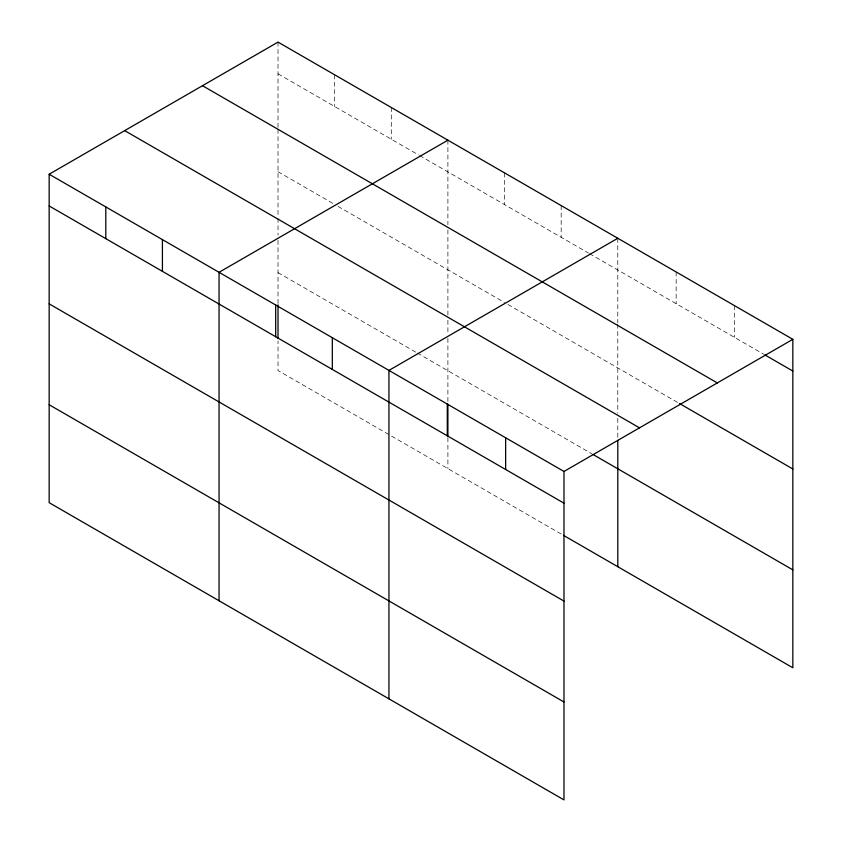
<?xml version="1.0" encoding="UTF-8"?>
<svg xmlns="http://www.w3.org/2000/svg" width="842" height="842" viewBox="0 0 842 842"><rect width="100%" height="100%" fill="white"/><g stroke="black" fill="none" stroke-linecap="round" stroke-linejoin="round"><path stroke-width="0.63" stroke-dasharray="4.21 3.16" d="M278.018 42.1L278.018 127.931M278.018 73.822L418.463 154.907M419.59 155.56L588.347 252.989M589.484 253.642L763.662 354.208M278.018 171.736L334.642 204.438M338.042 206.395L504.537 302.52M507.937 304.488L678.389 402.897M278.018 272.629L416.19 352.398M417.327 353.051L591.747 453.754M561.172 534.017L278.018 370.543L278.018 340.905M734.487 305.646L734.487 337.368M676.147 271.955L676.147 303.678M617.796 238.275L617.796 322.823M617.796 324.107L617.796 413.18M617.796 418.358L617.796 437.756M561.172 205.574L561.172 237.297M504.537 172.884L504.537 204.606M447.902 140.182L447.902 224.73M447.902 229.887L447.902 315.097M447.902 320.265L447.902 333.2M447.902 338.379L447.902 401.634M447.902 437.703L447.902 468.626M391.277 107.492L391.277 139.214M334.642 74.791L334.642 106.513M278.018 129.226L278.018 217.004M278.018 218.299L278.018 235.118M278.018 240.286L278.018 303.541"/><path stroke-width="1.26" d="M49.162 174.231L563.982 471.457L563.982 799.9L49.162 502.674L49.162 174.231L278.018 42.1L792.838 339.326L792.838 667.769L563.435 535.323M447.902 140.182L219.057 272.313L219.057 600.756M617.796 238.275L388.941 370.396L388.941 698.839M563.982 471.457L792.838 339.326M764.789 354.861L792.838 371.048M202.49 85.705L717.321 382.931M679.515 403.539L792.838 468.973M124.679 130.626L639.51 427.852M592.884 454.406L792.838 569.855M49.162 205.953L563.982 503.179M49.162 303.867L563.982 601.093M49.162 404.749L563.982 701.986M617.796 440.345L617.796 566.719M505.642 437.766L505.642 469.489M447.902 404.213L447.902 436.419M447.291 404.086L447.291 435.809M332.316 337.705L332.316 369.428M278.018 304.836L278.018 338.337M275.681 305.004L275.681 336.726M162.422 239.623L162.422 271.345M105.797 206.921L105.797 238.644"/></g></svg>
